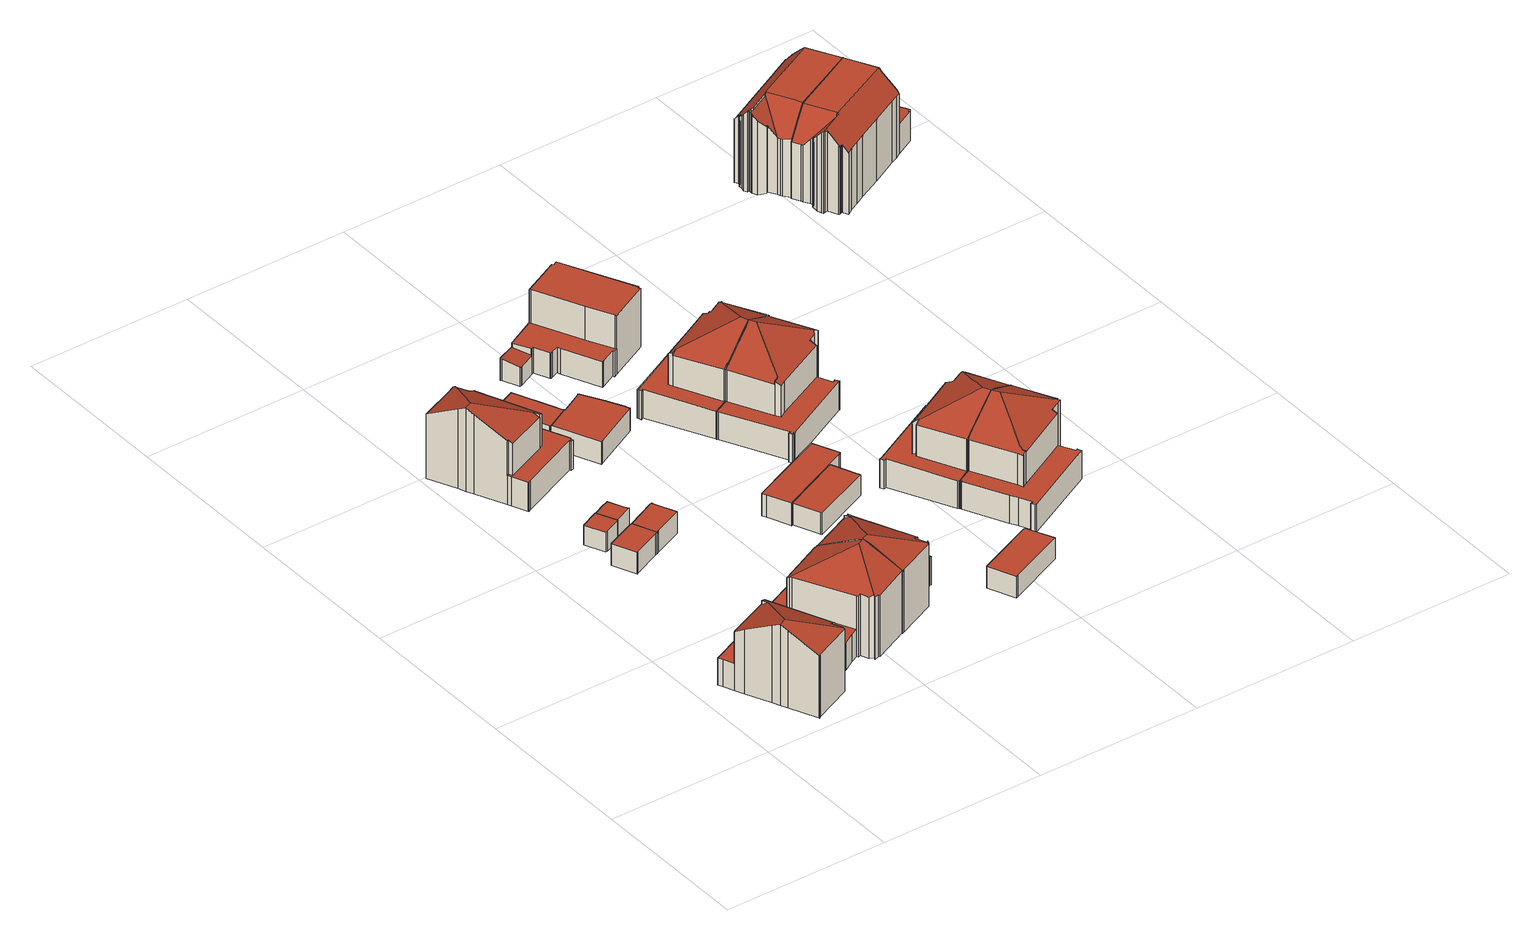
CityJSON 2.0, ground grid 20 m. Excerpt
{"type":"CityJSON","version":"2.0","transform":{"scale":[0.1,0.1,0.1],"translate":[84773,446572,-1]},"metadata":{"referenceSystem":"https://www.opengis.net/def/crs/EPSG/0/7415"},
"CityObjects":{
"building1":{"type":"Building","attributes":{"dak_type":"slanted","data_area":93.09,"data_coverage":0.945,"geconstateerd":false,"gid":14670076,"h_dak_50p":8.5,"h_dak_70p":9.08,"h_dak_max":10.89,"h_dak_min":3.87,"h_maaiveld":0.556,"kas_warenhuis":false,"lod11_replace":false,"ondergronds_type":"above ground","oorspronkelijkbouwjaar":2001,"pw_actueel":"yes","pw_bron":"ahn3","reconstructie_methode":"tudelft3d-geoflow","reconstruction_skipped":false,"rmse_lod12":2.95,"rmse_lod13":0.786,"rmse_lod22":0.126,"rn":1,"status":"Pand in gebruik","t_run":95.89,"val3dity_codes_lod12":"[]","val3dity_codes_lod13":"[]","val3dity_codes_lod22":"[]"},"children":["building1-1"]},
"building1-1":{"type":"BuildingPart","parents":["building1"],"geometry":[{"type":"Solid","lod":"2.2","boundaries":[[[[0,1,2,3,4,5,6,7,8,9,10,11,12,13,14,12,15,16,17,18,19,20,21]],[[22,12,14,23]],[[24,4,3,25]],[[26,5,4,24]],[[27,8,7,28]],[[29,1,0,30]],[[31,2,1,29]],[[32,21,20,33]],[[34,6,5,26]],[[35,34,36,37]],[[28,7,6,35]],[[38,9,8,27]],[[6,34,35]],[[25,3,2,31]],[[39,15,12,22]],[[40,13,12,22]],[[41,42,43,44]],[[33,20,19,45]],[[23,14,13,40]],[[46,18,17,47]],[[48,10,9,38]],[[49,45,19,18,46]],[[50,51,45,49]],[[52,53,51,50]],[[37,36,42,41]],[[54,55,56]],[[55,57,58,59]],[[60,61,57,55,54]],[[44,43,61,60]],[[30,0,21,32]],[[59,58,53,52]],[[47,17,16,62]],[[62,16,15,39]],[[22,12,11,63]],[[63,11,10,48]],[[52,50,49,46,47,62,64,65,56,55,59]],[[60,54,56,65,48,38,27,28,35,37,41,44]],[[29,30,32,33,45,51,53,58,57,61,43,42,36,34,26,24,25,31]],[[48,65,64,62,39,22,23,40,22,63]]]],"semantics":{"surfaces":[{"type":"GroundSurface"},{"type":"WallSurface","on_footprint_edge":true},{"type":"WallSurface","on_footprint_edge":false},{"type":"RoofSurface"}],"values":[[0,1,1,1,1,1,1,1,1,2,1,1,1,1,1,1,2,1,1,1,1,1,2,2,2,2,2,2,2,1,2,1,1,1,1,3,3,3,3]]}}]},
"building2":{"type":"Building","attributes":{"dak_type":"horizontal","data_area":11.57,"data_coverage":0.898,"geconstateerd":false,"gid":14670071,"h_dak_50p":3.19,"h_dak_70p":3.2,"h_dak_max":3.31,"h_dak_min":3.15,"h_maaiveld":0.534,"kas_warenhuis":false,"lod11_replace":false,"ondergronds_type":"above ground","oorspronkelijkbouwjaar":2001,"pw_actueel":"yes","pw_bron":"ahn3","reconstructie_methode":"tudelft3d-geoflow","reconstruction_skipped":false,"rmse_lod12":0.0249,"rmse_lod13":0.0252,"rmse_lod22":0.0243,"rn":1,"status":"Pand in gebruik","t_run":29.09,"val3dity_codes_lod12":"[]","val3dity_codes_lod13":"[]","val3dity_codes_lod22":"[]"},"children":["building2-1"]},
"building2-1":{"type":"BuildingPart","parents":["building2"],"geometry":[{"type":"Solid","lod":"2.2","boundaries":[[[[66,67,68,69,70,71,72,73,74,75,76]],[[77,72,71,78]],[[79,73,72,77]],[[80,67,66,81]],[[82,68,67,80]],[[83,74,73,79]],[[78,71,70,84]],[[81,66,76,85]],[[86,69,68,82]],[[87,75,74,83]],[[85,76,75,87]],[[84,70,69,86]],[[78,84,86,82,80,81,85,87,83,79,77]]]],"semantics":{"surfaces":[{"type":"GroundSurface"},{"type":"WallSurface","on_footprint_edge":true},{"type":"RoofSurface"}],"values":[[0,1,1,1,1,1,1,1,1,1,1,1,2]]}}]},
"building3":{"type":"Building","attributes":{"dak_type":"horizontal","data_area":5.67,"data_coverage":0.872,"geconstateerd":false,"gid":14670089,"h_dak_50p":3.02,"h_dak_70p":3.03,"h_dak_max":3.13,"h_dak_min":2.98,"h_maaiveld":0.539,"kas_warenhuis":false,"lod11_replace":false,"ondergronds_type":"above ground","oorspronkelijkbouwjaar":2000,"pw_actueel":"yes","pw_bron":"ahn3","reconstructie_methode":"tudelft3d-geoflow","reconstruction_skipped":false,"rmse_lod12":0.0274,"rmse_lod13":0.028,"rmse_lod22":0.0237,"rn":1,"status":"Pand in gebruik","t_run":39.63,"val3dity_codes_lod12":"[]","val3dity_codes_lod13":"[]","val3dity_codes_lod22":"[]"},"children":["building3-1"]},
"building3-1":{"type":"BuildingPart","parents":["building3"],"geometry":[{"type":"Solid","lod":"2.2","boundaries":[[[[88,89,90,91,92,93,94,95,96]],[[97,94,93,98]],[[99,91,90,100]],[[101,96,95,102]],[[102,95,94,97]],[[98,93,92,103]],[[100,90,89,104]],[[104,89,88,105]],[[105,88,96,101]],[[103,92,91,99]],[[105,101,102,97,98,103,99,100,104]]]],"semantics":{"surfaces":[{"type":"GroundSurface"},{"type":"WallSurface","on_footprint_edge":true},{"type":"RoofSurface"}],"values":[[0,1,1,1,1,1,1,1,1,1,2]]}}]},
"building4":{"type":"Building","attributes":{"dak_type":"slanted","data_area":92.02,"data_coverage":0.936,"geconstateerd":false,"gid":11190256,"h_dak_50p":8.47,"h_dak_70p":9.05,"h_dak_max":10.89,"h_dak_min":3.85,"h_maaiveld":0.558,"kas_warenhuis":false,"lod11_replace":false,"ondergronds_type":"above ground","oorspronkelijkbouwjaar":2001,"pw_actueel":"yes","pw_bron":"ahn3","reconstructie_methode":"tudelft3d-geoflow","reconstruction_skipped":false,"rmse_lod12":3,"rmse_lod13":0.773,"rmse_lod22":0.113,"rn":1,"status":"Pand in gebruik","t_run":150.66,"val3dity_codes_lod12":"[]","val3dity_codes_lod13":"[]","val3dity_codes_lod22":"[]"},"children":["building4-1"]},
"building4-1":{"type":"BuildingPart","parents":["building4"],"geometry":[{"type":"Solid","lod":"2.2","boundaries":[[[[106,107,2,108,109,110,111,112,113,114,115,116,117,118,119,120,121,122,123,124,125,126,127,128]],[[31,2,107,129]],[[130,110,109,131]],[[132,124,123,133]],[[134,125,124,132]],[[135,136,137,138]],[[139,115,114,140]],[[141,106,128,142]],[[143,126,125,134]],[[144,119,118,145]],[[146,120,119,144]],[[147,148,127,126,143]],[[149,150,136,135]],[[151,117,116,152]],[[152,116,115,139]],[[131,109,108,153]],[[154,155,156,157]],[[142,128,127,148]],[[129,107,106,141]],[[158,122,121,159]],[[133,123,122,158]],[[145,118,117,151]],[[160,111,110,130]],[[157,156,161,162]],[[138,137,155,154]],[[162,161,148,147]],[[159,121,120,146]],[[140,114,113,163]],[[150,112,111,160]],[[163,113,112,150,149]],[[153,108,2,31]],[[157,164,165,166,139,140,163,149,135,138,154]],[[129,141,142,148,161,156,155,137,136,150,160,130,131,153,31]],[[145,151,152,139,166,165,133,158,159,146,144]],[[162,147,143,134,132,133,165,164,157]]]],"semantics":{"surfaces":[{"type":"GroundSurface"},{"type":"WallSurface","on_footprint_edge":true},{"type":"WallSurface","on_footprint_edge":false},{"type":"RoofSurface"}],"values":[[0,1,1,1,1,2,1,1,1,1,1,1,2,1,1,1,2,1,1,1,1,1,1,2,2,2,1,1,1,1,1,3,3,3,3]]}}]},
"building5":{"type":"Building","attributes":{"dak_type":"horizontal","data_area":5.7,"data_coverage":0.901,"geconstateerd":false,"gid":14670077,"h_dak_50p":3.01,"h_dak_70p":3.02,"h_dak_max":3.09,"h_dak_min":2.91,"h_maaiveld":0.547,"kas_warenhuis":false,"lod11_replace":false,"ondergronds_type":"above ground","oorspronkelijkbouwjaar":2000,"pw_actueel":"yes","pw_bron":"ahn3","reconstructie_methode":"tudelft3d-geoflow","reconstruction_skipped":false,"rmse_lod12":0.0252,"rmse_lod13":0.0255,"rmse_lod22":0.0238,"rn":1,"status":"Pand in gebruik","t_run":24.78,"val3dity_codes_lod12":"[]","val3dity_codes_lod13":"[]","val3dity_codes_lod22":"[]"},"children":["building5-1"]},
"building5-1":{"type":"BuildingPart","parents":["building5"],"geometry":[{"type":"Solid","lod":"2.2","boundaries":[[[[167,168,169,170,171,172,96,173,174,175,94]],[[176,171,170,177]],[[101,96,172,178]],[[179,167,94,97]],[[180,169,168,181]],[[182,175,174,183]],[[97,94,175,182]],[[183,174,173,184]],[[184,173,96,101]],[[178,172,171,176]],[[181,168,167,179]],[[177,170,169,180]],[[178,176,177,180,181,179,97,182,183,184,101]]]],"semantics":{"surfaces":[{"type":"GroundSurface"},{"type":"WallSurface","on_footprint_edge":true},{"type":"RoofSurface"}],"values":[[0,1,1,1,1,1,1,1,1,1,1,1,2]]}}]},
"building6":{"type":"Building","attributes":{"dak_type":"slanted","data_area":95.56,"data_coverage":0.938,"geconstateerd":false,"gid":11190257,"h_dak_50p":8.62,"h_dak_70p":9.21,"h_dak_max":11.07,"h_dak_min":4.01,"h_maaiveld":0.516,"kas_warenhuis":false,"lod11_replace":false,"ondergronds_type":"above ground","oorspronkelijkbouwjaar":2000,"pw_actueel":"yes","pw_bron":"ahn3","reconstructie_methode":"tudelft3d-geoflow","reconstruction_skipped":false,"rmse_lod12":3.1,"rmse_lod13":0.661,"rmse_lod22":0.112,"rn":1,"status":"Pand in gebruik","t_run":158.35,"val3dity_codes_lod12":"[]","val3dity_codes_lod13":"[]","val3dity_codes_lod22":"[]"},"children":["building6-1"]},
"building6-1":{"type":"BuildingPart","parents":["building6"],"geometry":[{"type":"Solid","lod":"2.2","boundaries":[[[[185,186,187,188,189,190,191,192,193,194,195,196,197,198,199,200,201,202,203,204,205,206,207,208,209,210,211,212,213,214,215]],[[216,217,218,219]],[[220,206,205,221]],[[222,188,187,223]],[[224,194,193,225]],[[226,195,194,224]],[[227,192,191,228,229]],[[225,193,192,227]],[[230,210,209,231]],[[231,209,208,232]],[[233,189,188,222]],[[234,212,211,235]],[[236,190,189,233]],[[237,238,239,240]],[[241,213,212,234]],[[242,196,195,226]],[[243,244,238,237]],[[245,214,213,241]],[[235,211,210,230]],[[229,228,244,243]],[[246,197,196,242]],[[247,204,203,248]],[[221,205,204,247]],[[228,191,190,236]],[[240,249,250]],[[251,199,198,252]],[[253,201,200,254]],[[254,200,199,251]],[[248,203,202,255]],[[255,202,201,253]],[[256,257,207,206,220]],[[219,218,257,256]],[[232,208,207,257]],[[249,240,239,258,259]],[[259,258,260,261]],[[261,260,217,216]],[[252,198,197,246]],[[262,186,185,263]],[[263,185,215,264]],[[264,215,214,245]],[[223,187,186,262]],[[240,250,265,266,225,227,229,243,237]],[[259,261,216,219,256,220,221,247,248,255,253,267,265,250,249]],[[252,246,242,226,224,225,266,265,267,253,254,251]],[[260,258,239,238,244,228,236,233,222,223,262,263,264,245,241,234,235,230,231,232,257,218,217]]]],"semantics":{"surfaces":[{"type":"GroundSurface"},{"type":"WallSurface","on_footprint_edge":false},{"type":"WallSurface","on_footprint_edge":true},{"type":"RoofSurface"}],"values":[[0,1,2,2,2,2,2,2,2,2,2,2,2,1,2,2,1,2,2,1,2,2,2,2,1,2,2,2,2,2,2,1,2,1,1,1,2,2,2,2,2,3,3,3,3]]}}]},
"building7":{"type":"Building","attributes":{"dak_type":"horizontal","data_area":10.78,"data_coverage":0.849,"geconstateerd":false,"gid":14670091,"h_dak_50p":3.19,"h_dak_70p":3.2,"h_dak_max":3.28,"h_dak_min":3.07,"h_maaiveld":0.547,"kas_warenhuis":false,"lod11_replace":false,"ondergronds_type":"above ground","oorspronkelijkbouwjaar":2001,"pw_actueel":"yes","pw_bron":"ahn3","reconstructie_methode":"tudelft3d-geoflow","reconstruction_skipped":false,"rmse_lod12":0.0312,"rmse_lod13":0.0315,"rmse_lod22":0.0304,"rn":1,"status":"Pand in gebruik","t_run":48.05,"val3dity_codes_lod12":"[]","val3dity_codes_lod13":"[]","val3dity_codes_lod22":"[]"},"children":["building7-1"]},
"building7-1":{"type":"BuildingPart","parents":["building7"],"geometry":[{"type":"Solid","lod":"2.2","boundaries":[[[[71,70,68,268,269,270,271,272,273]],[[274,270,269,275]],[[84,70,71,78]],[[78,71,273,276]],[[277,272,271,278]],[[82,68,70,84]],[[279,268,68,82]],[[275,269,268,279]],[[278,271,270,274]],[[276,273,272,277]],[[278,274,275,279,82,84,78,276,277]]]],"semantics":{"surfaces":[{"type":"GroundSurface"},{"type":"WallSurface","on_footprint_edge":true},{"type":"RoofSurface"}],"values":[[0,1,1,1,1,1,1,1,1,1,2]]}}]},
"building8":{"type":"Building","attributes":{"dak_type":"slanted","data_area":95.9,"data_coverage":0.944,"geconstateerd":false,"gid":14670079,"h_dak_50p":8.46,"h_dak_70p":9.06,"h_dak_max":10.89,"h_dak_min":3.84,"h_maaiveld":0.499,"kas_warenhuis":false,"lod11_replace":false,"ondergronds_type":"above ground","oorspronkelijkbouwjaar":2001,"pw_actueel":"yes","pw_bron":"ahn3","reconstructie_methode":"tudelft3d-geoflow","reconstruction_skipped":false,"rmse_lod12":3.01,"rmse_lod13":0.756,"rmse_lod22":0.119,"rn":1,"status":"Pand in gebruik","t_run":108.23,"val3dity_codes_lod12":"[]","val3dity_codes_lod13":"[]","val3dity_codes_lod22":"[]"},"children":["building8-1"]},
"building8-1":{"type":"BuildingPart","parents":["building8"],"geometry":[{"type":"Solid","lod":"2.2","boundaries":[[[[280,281,282,283,284,285,286,287,288,289,290,291,292,293,294,295,296,297,298,299,300,301,302,303,304,305]],[[151,290,289,145]],[[145,289,288,306]],[[307,303,302,308]],[[130,296,295,309]],[[310,297,296,130]],[[311,312,313,314]],[[315,316,312,311]],[[317,318,319,320]],[[321,299,298,322]],[[323,291,290,151]],[[320,319,309,324]],[[314,313,325,326]],[[306,288,287,327]],[[328,285,284,329,330]],[[331,286,285,328]],[[140,293,292,139]],[[139,292,291,323]],[[332,294,293,140]],[[333,331,334]],[[324,309,295,294,332]],[[326,325,318,317,335]],[[336,300,299,321]],[[330,329,331,333]],[[327,287,286,331]],[[280,337,338]],[[338,337,339,340]],[[340,339,341,342]],[[337,280,305,343]],[[335,317,344]],[[342,341,316,315]],[[345,282,281,346]],[[347,283,282,345]],[[346,281,280,338]],[[329,284,283,347]],[[348,301,300,336]],[[308,302,301,348]],[[343,305,304,349]],[[349,304,303,307]],[[322,298,297,310]],[[330,333,334,350,351,139,323,151,145,306,327,331,328]],[[340,342,315,311,314,326,335,344,352,350,334,331,329,347,345,346,338]],[[348,336,321,322,310,130,309,319,318,325,313,312,316,341,339,337,343,349,307,308]],[[351,350,352,344,317,320,324,332,140,139]]]],"semantics":{"surfaces":[{"type":"GroundSurface"},{"type":"WallSurface","on_footprint_edge":true},{"type":"WallSurface","on_footprint_edge":false},{"type":"RoofSurface"}],"values":[[0,1,1,1,1,1,2,2,2,1,1,2,2,1,1,1,1,1,1,2,1,2,1,2,1,1,2,2,1,2,2,1,1,1,1,1,1,1,1,1,3,3,3,3]]}}]},
"building9":{"type":"Building","attributes":{"dak_type":"horizontal","data_area":18.5,"data_coverage":0.897,"geconstateerd":false,"gid":14670093,"h_dak_50p":2.9,"h_dak_70p":2.91,"h_dak_max":3.08,"h_dak_min":2.7,"h_maaiveld":0.191,"kas_warenhuis":false,"lod11_replace":false,"ondergronds_type":"above ground","oorspronkelijkbouwjaar":2000,"pw_actueel":"yes","pw_bron":"ahn3","reconstructie_methode":"tudelft3d-geoflow","reconstruction_skipped":false,"rmse_lod12":0.0394,"rmse_lod13":0.04,"rmse_lod22":0.038,"rn":1,"status":"Pand in gebruik","t_run":51.65,"val3dity_codes_lod12":"[]","val3dity_codes_lod13":"[]","val3dity_codes_lod22":"[]"},"children":["building9-1"]},
"building9-1":{"type":"BuildingPart","parents":["building9"],"geometry":[{"type":"Solid","lod":"2.2","boundaries":[[[[353,354,355,356,357,358,359,360,361,362]],[[363,354,353,364]],[[365,359,358,366]],[[367,360,359,365]],[[368,361,360,367]],[[369,362,361,368]],[[364,353,362,369]],[[370,357,356,371]],[[371,356,355,372]],[[372,355,354,363]],[[366,358,357,370]],[[367,365,366,370,371,372,363,364,369,368]]]],"semantics":{"surfaces":[{"type":"GroundSurface"},{"type":"WallSurface","on_footprint_edge":true},{"type":"RoofSurface"}],"values":[[0,1,1,1,1,1,1,1,1,1,1,2]]}}]},
"building10":{"type":"Building","attributes":{"dak_type":"multiple horizontal","data_area":36.97,"data_coverage":0.94,"geconstateerd":false,"gid":14670078,"h_dak_50p":2.96,"h_dak_70p":3.08,"h_dak_max":3.42,"h_dak_min":2.81,"h_maaiveld":0.201,"kas_warenhuis":false,"lod11_replace":false,"ondergronds_type":"above ground","oorspronkelijkbouwjaar":2000,"pw_actueel":"yes","pw_bron":"ahn3","reconstructie_methode":"tudelft3d-geoflow","reconstruction_skipped":false,"rmse_lod12":0.136,"rmse_lod13":0.138,"rmse_lod22":0.141,"rn":1,"status":"Pand in gebruik","t_run":52.23,"val3dity_codes_lod12":"[]","val3dity_codes_lod13":"[]","val3dity_codes_lod22":"[]"},"children":["building10-1"]},
"building10-1":{"type":"BuildingPart","parents":["building10"],"geometry":[{"type":"Solid","lod":"2.2","boundaries":[[[[373,374,375,376,377,378,379,380,381,382,383,384,385,386,356,355,354]],[[387,382,381,388]],[[389,383,382,387]],[[390,384,383,389]],[[391,385,384,390]],[[392,375,374,393]],[[394,376,375,392]],[[395,373,354,363]],[[363,354,355,396]],[[397,356,386,398]],[[399,380,379,400]],[[400,379,378,401]],[[396,355,356,397]],[[398,386,385,391]],[[402,377,376,394]],[[388,381,380,399]],[[401,378,377,402]],[[393,374,373,395]],[[394,392,393,395,363,396,397,398,391,390,389,387,388,399,400,401,402]]]],"semantics":{"surfaces":[{"type":"GroundSurface"},{"type":"WallSurface","on_footprint_edge":true},{"type":"RoofSurface"}],"values":[[0,1,1,1,1,1,1,1,1,1,1,1,1,1,1,1,1,1,2]]}}]},
"building11":{"type":"Building","attributes":{"dak_type":"horizontal","data_area":26.41,"data_coverage":0.924,"geconstateerd":false,"gid":14670084,"h_dak_50p":2.94,"h_dak_70p":2.95,"h_dak_max":3.04,"h_dak_min":2.78,"h_maaiveld":0.277,"kas_warenhuis":false,"lod11_replace":false,"ondergronds_type":"above ground","oorspronkelijkbouwjaar":2002,"pw_actueel":"yes","pw_bron":"ahn3","reconstructie_methode":"tudelft3d-geoflow","reconstruction_skipped":false,"rmse_lod12":0.0275,"rmse_lod13":0.0281,"rmse_lod22":0.0247,"rn":1,"status":"Pand in gebruik","t_run":67.33,"val3dity_codes_lod12":"[]","val3dity_codes_lod13":"[]","val3dity_codes_lod22":"[]"},"children":["building11-1"]},
"building11-1":{"type":"BuildingPart","parents":["building11"],"geometry":[{"type":"Solid","lod":"2.2","boundaries":[[[[403,404,405,406,407,408,409,410,411,412,413,414]],[[415,403,414,416]],[[417,413,412,418]],[[419,406,405,420]],[[421,408,407,422]],[[423,411,410,424]],[[424,410,409,425]],[[425,409,408,421]],[[416,414,413,417]],[[420,405,404,426]],[[418,412,411,423]],[[422,407,406,419]],[[426,404,403,415]],[[422,419,420,426,415,416,417,418,423,424,425,421]]]],"semantics":{"surfaces":[{"type":"GroundSurface"},{"type":"WallSurface","on_footprint_edge":true},{"type":"RoofSurface"}],"values":[[0,1,1,1,1,1,1,1,1,1,1,1,1,2]]}}]},
"building12":{"type":"Building","attributes":{"dak_type":"horizontal","data_area":33.61,"data_coverage":0.927,"geconstateerd":false,"gid":14670080,"h_dak_50p":2.94,"h_dak_70p":3.01,"h_dak_max":3.15,"h_dak_min":2.77,"h_maaiveld":0.237,"kas_warenhuis":false,"lod11_replace":false,"ondergronds_type":"above ground","oorspronkelijkbouwjaar":2000,"pw_actueel":"yes","pw_bron":"ahn3","reconstructie_methode":"tudelft3d-geoflow","reconstruction_skipped":false,"rmse_lod12":0.0896,"rmse_lod13":0.0848,"rmse_lod22":0.0848,"rn":1,"status":"Pand in gebruik","t_run":48.59,"val3dity_codes_lod12":"[]","val3dity_codes_lod13":"[]","val3dity_codes_lod22":"[]"},"children":["building12-1"]},
"building12-1":{"type":"BuildingPart","parents":["building12"],"geometry":[{"type":"Solid","lod":"2.2","boundaries":[[[[427,428,429,430,431,432,433,434,435]],[[436,435,434,437]],[[438,431,430,439]],[[440,433,432,441]],[[441,432,431,438]],[[437,434,433,440]],[[442,427,435,436]],[[439,430,429,443]],[[443,429,428,422]],[[422,428,427,442]],[[422,442,436,437,440,441,438,439,443]]]],"semantics":{"surfaces":[{"type":"GroundSurface"},{"type":"WallSurface","on_footprint_edge":true},{"type":"RoofSurface"}],"values":[[0,1,1,1,1,1,1,1,1,1,2]]}}]},
"building13":{"type":"Building","attributes":{"dak_type":"horizontal","data_area":26.52,"data_coverage":0.927,"geconstateerd":false,"gid":14670086,"h_dak_50p":2.96,"h_dak_70p":2.97,"h_dak_max":3.09,"h_dak_min":2.8,"h_maaiveld":0.296,"kas_warenhuis":false,"lod11_replace":false,"ondergronds_type":"above ground","oorspronkelijkbouwjaar":2002,"pw_actueel":"yes","pw_bron":"ahn3","reconstructie_methode":"tudelft3d-geoflow","reconstruction_skipped":false,"rmse_lod12":0.0392,"rmse_lod13":0.0401,"rmse_lod22":0.0353,"rn":1,"status":"Pand in gebruik","t_run":79.18,"val3dity_codes_lod12":"[]","val3dity_codes_lod13":"[]","val3dity_codes_lod22":"[]"},"children":["building13-1"]},
"building13-1":{"type":"BuildingPart","parents":["building13"],"geometry":[{"type":"Solid","lod":"2.2","boundaries":[[[[444,445,446,447,448,449,450,451,452]],[[453,449,448,454]],[[455,450,449,453]],[[456,444,452,457]],[[458,446,445,459]],[[457,452,451,460]],[[454,448,447,461]],[[459,445,444,456]],[[461,447,446,458]],[[460,451,450,455]],[[459,456,457,460,455,453,454,461,458]]]],"semantics":{"surfaces":[{"type":"GroundSurface"},{"type":"WallSurface","on_footprint_edge":true},{"type":"RoofSurface"}],"values":[[0,1,1,1,1,1,1,1,1,1,2]]}}]},
"building14":{"type":"Building","attributes":{"dak_type":"multiple horizontal","data_area":87.68,"data_coverage":0.922,"geconstateerd":false,"gid":14670083,"h_dak_50p":7.34,"h_dak_70p":7.37,"h_dak_max":7.55,"h_dak_min":2.24,"h_maaiveld":0.008,"kas_warenhuis":false,"lod11_replace":false,"ondergronds_type":"above ground","oorspronkelijkbouwjaar":1921,"pw_actueel":"yes","pw_bron":"ahn3","reconstructie_methode":"tudelft3d-geoflow","reconstruction_skipped":false,"rmse_lod12":2.48,"rmse_lod13":0.34,"rmse_lod22":0.0896,"rn":1,"status":"Verbouwing pand","t_run":177.71,"val3dity_codes_lod12":"[]","val3dity_codes_lod13":"[]","val3dity_codes_lod22":"[]"},"children":["building14-1"]},
"building14-1":{"type":"BuildingPart","parents":["building14"],"geometry":[{"type":"Solid","lod":"2.2","boundaries":[[[[462,463,464,465,466,467,468,469,470,471,472,473,474,475,476,477,478,479,480,481,482,483,484,485,486,487,488]],[[489,490,491,492]],[[493,466,465,494]],[[495,486,485,496]],[[497,487,486,495]],[[498,479,478,499]],[[499,478,477,500]],[[496,485,484,501]],[[502,480,479,498]],[[503,475,474,504]],[[505,476,475,503]],[[506,471,470,507,508]],[[490,468,467,509]],[[510,483,482,511]],[[512,513,514,515]],[[516,500,477,476,505]],[[517,473,472,518]],[[507,470,469,519]],[[511,482,481,520]],[[519,469,468,490,489]],[[508,507,521,522]],[[518,472,471,506]],[[504,474,473,517]],[[515,514,500,516]],[[523,524,488,487,497]],[[525,526,524,523]],[[501,484,483,510]],[[509,467,466,493]],[[494,465,464,527]],[[528,462,488,524]],[[527,464,463,529]],[[529,463,462,528]],[[492,491,526,525]],[[522,521,513,512]],[[520,481,480,502]],[[509,493,494,527,529,528,524,526,491,490]],[[522,512,515,516,505,503,504,517,518,506,508]],[[489,492,525,523,497,495,496,501,510,511,520,502,498,499,500,514,513,521,507,519]]]],"semantics":{"surfaces":[{"type":"GroundSurface"},{"type":"WallSurface","on_footprint_edge":false},{"type":"WallSurface","on_footprint_edge":true},{"type":"RoofSurface"}],"values":[[0,1,2,2,2,2,2,2,2,2,2,2,2,2,1,2,2,2,2,2,1,2,2,1,2,1,2,2,2,2,2,2,1,1,2,3,3,3]]}}]},
"building15":{"type":"Building","attributes":{"dak_type":"slanted","data_area":95.18,"data_coverage":0.944,"geconstateerd":false,"gid":14670085,"h_dak_50p":8.09,"h_dak_70p":8.68,"h_dak_max":10.52,"h_dak_min":3.48,"h_maaiveld":0.12,"kas_warenhuis":false,"lod11_replace":false,"ondergronds_type":"above ground","oorspronkelijkbouwjaar":2000,"pw_actueel":"yes","pw_bron":"ahn3","reconstructie_methode":"tudelft3d-geoflow","reconstruction_skipped":false,"rmse_lod12":3.08,"rmse_lod13":0.764,"rmse_lod22":0.129,"rn":1,"status":"Pand in gebruik","t_run":180.31,"val3dity_codes_lod12":"[]","val3dity_codes_lod13":"[]","val3dity_codes_lod22":"[]"},"children":["building15-1"]},
"building15-1":{"type":"BuildingPart","parents":["building15"],"geometry":[{"type":"Solid","lod":"2.2","boundaries":[[[[530,531,532,533,534,535,536,537,538,539,540,541,542,543,544,545,546,547,548,549,550,551,552,553,554,555,556,557]],[[558,540,539,559]],[[559,539,538,560]],[[560,538,537,561]],[[562,542,541,563]],[[564,543,542,562]],[[565,533,532,566]],[[567,553,552,568]],[[569,554,553,567]],[[570,571,572,573,574]],[[575,576,577,578]],[[578,577,579,580]],[[581,555,554,569]],[[563,541,540,558]],[[582,544,543,564]],[[580,579,583,584]],[[585,586,576,575]],[[586,545,544,582]],[[574,573,587]],[[573,572,588,589]],[[590,591,592,593]],[[594,530,557,592]],[[593,592,557,556,595]],[[595,556,555,581]],[[545,586,585]],[[596,546,545,585]],[[597,547,546,596]],[[598,549,548,599]],[[600,551,550,601]],[[568,552,551,600]],[[561,537,536,602]],[[602,536,535,603]],[[603,535,534,604]],[[584,583,571,570]],[[589,588,591,590]],[[566,532,531,605]],[[605,531,530,594]],[[599,548,547,597]],[[606,601,550,549,598]],[[601,606,607]],[[604,534,533,565]],[[593,595,581,608,609,610,587,573,589,590]],[[568,600,601,607,609,608,581,569,567]],[[609,607,606,598,599,597,596,585,575,578,580,584,570,574,587,610]],[[604,565,566,605,594,592,591,588,572,571,583,579,577,576,586,582,564,562,563,558,559,560,561,602,603]]]],"semantics":{"surfaces":[{"type":"GroundSurface"},{"type":"WallSurface","on_footprint_edge":true},{"type":"WallSurface","on_footprint_edge":false},{"type":"RoofSurface"}],"values":[[0,1,1,1,1,1,1,1,1,2,2,2,1,1,1,2,2,1,2,2,2,1,1,1,1,1,1,1,1,1,1,1,1,2,2,1,1,1,1,2,1,3,3,3,3]]}}]},
"building16":{"type":"Building","attributes":{"dak_type":"slanted","data_area":95.23,"data_coverage":0.949,"geconstateerd":false,"gid":14670072,"h_dak_50p":8.1,"h_dak_70p":8.68,"h_dak_max":10.5,"h_dak_min":3.47,"h_maaiveld":0.102,"kas_warenhuis":false,"lod11_replace":false,"ondergronds_type":"above ground","oorspronkelijkbouwjaar":2000,"pw_actueel":"yes","pw_bron":"ahn3","reconstructie_methode":"tudelft3d-geoflow","reconstruction_skipped":false,"rmse_lod12":3.05,"rmse_lod13":0.621,"rmse_lod22":0.127,"rn":1,"status":"Pand in gebruik","t_run":99.85,"val3dity_codes_lod12":"[]","val3dity_codes_lod13":"[]","val3dity_codes_lod22":"[]"},"children":["building16-1"]},
"building16-1":{"type":"BuildingPart","parents":["building16"],"geometry":[{"type":"Solid","lod":"2.2","boundaries":[[[[611,612,613,614,615,616,617,618,619,532,531,620,621,622,555,554,623,624,625,626,627,628,629,630,631,632,633,634]],[[635,613,612,636]],[[605,531,532,566]],[[637,620,531,605]],[[638,617,616,639]],[[640,625,624,641]],[[566,532,619,642]],[[643,611,634,644]],[[645,630,629,646]],[[647,615,614,648]],[[646,629,628,649]],[[650,637,651,652]],[[652,651,653,654]],[[655,622,621,656]],[[569,554,555,581]],[[657,654,653,658,659]],[[641,624,623,660]],[[656,621,620,637,650]],[[581,555,622,655]],[[639,616,615,647]],[[660,623,554,569]],[[661,627,626,662]],[[662,626,625,640]],[[649,628,627,661]],[[659,658,663,664]],[[654,657,665]],[[666,631,630,645]],[[667,633,632,668]],[[644,634,633,667]],[[669,668,632,631,666]],[[664,663,668,669]],[[636,612,611,643]],[[648,614,613,635]],[[670,618,617,638]],[[642,619,618,670]],[[655,656,650,652,654,665,671,672,673,581]],[[662,640,641,660,569,581,673,672,661]],[[669,666,645,646,649,661,672,671,665,657,659,664]],[[636,643,644,667,668,663,658,653,651,637,605,566,642,670,638,639,647,648,635]]]],"semantics":{"surfaces":[{"type":"GroundSurface"},{"type":"WallSurface","on_footprint_edge":true},{"type":"WallSurface","on_footprint_edge":false},{"type":"RoofSurface"}],"values":[[0,1,1,1,1,1,1,1,1,1,1,2,2,1,1,2,1,1,1,1,1,1,1,1,2,2,1,1,1,1,2,1,1,1,1,3,3,3,3]]}}]},
"building17":{"type":"Building","attributes":{"dak_type":"slanted","data_area":95.85,"data_coverage":0.945,"geconstateerd":false,"gid":11190255,"h_dak_50p":8.07,"h_dak_70p":8.64,"h_dak_max":10.49,"h_dak_min":3.44,"h_maaiveld":0.076,"kas_warenhuis":false,"lod11_replace":false,"ondergronds_type":"above ground","oorspronkelijkbouwjaar":2001,"pw_actueel":"yes","pw_bron":"ahn3","reconstructie_methode":"tudelft3d-geoflow","reconstruction_skipped":false,"rmse_lod12":3.05,"rmse_lod13":0.75,"rmse_lod22":0.109,"rn":1,"status":"Pand in gebruik","t_run":172.83,"val3dity_codes_lod12":"[]","val3dity_codes_lod13":"[]","val3dity_codes_lod22":"[]"},"children":["building17-1"]},
"building17-1":{"type":"BuildingPart","parents":["building17"],"geometry":[{"type":"Solid","lod":"2.2","boundaries":[[[[674,675,676,677,678,679,680,681,682,683,684,685,686,687,688,689,690,691,692,693,694,695,696,697,698,699,700,701,702]],[[703,675,674,704]],[[705,681,680,706]],[[706,680,679,707]],[[708,709,710,711]],[[712,684,683,713]],[[714,695,694,715]],[[715,694,693,716]],[[717,690,689,718]],[[719,688,687,720]],[[711,710,720,721]],[[718,689,688,719]],[[722,691,690,717]],[[723,702,701,724,725]],[[726,685,684,712]],[[716,693,692,727]],[[727,692,691,722]],[[728,698,697,729]],[[729,697,696,730]],[[731,699,698,728]],[[732,700,699,731]],[[730,696,695,714]],[[733,734,735,736]],[[737,738,734,733]],[[725,724,739,740]],[[724,701,700,732]],[[741,676,675,703]],[[742,677,676,741]],[[707,679,678,743]],[[743,678,677,742]],[[713,683,682,744]],[[744,682,681,705]],[[736,735,709,708]],[[721,720,687,686,745]],[[745,686,685,726]],[[740,739,738,737]],[[704,674,702,723]],[[742,746,747,748,749,750,712,713,744,705,706,707,743]],[[731,728,729,730,714,715,716,727,722,717,718,719,720,710,709,735,734,738,739,724,732]],[[740,737,733,736,751,749,748,747,746,742,741,703,704,723,725]],[[749,751,736,708,711,721,745,726,712,750]]]],"semantics":{"surfaces":[{"type":"GroundSurface"},{"type":"WallSurface","on_footprint_edge":true},{"type":"WallSurface","on_footprint_edge":false},{"type":"RoofSurface"}],"values":[[0,1,1,1,2,1,1,1,1,1,2,1,1,1,1,1,1,1,1,1,1,1,2,2,2,1,1,1,1,1,1,1,2,1,1,2,1,3,3,3,3]]}}]},
"building18":{"type":"Building","attributes":{"dak_type":"slanted","data_area":94.47,"data_coverage":0.935,"geconstateerd":false,"gid":14670081,"h_dak_50p":8.11,"h_dak_70p":8.69,"h_dak_max":10.5,"h_dak_min":3.45,"h_maaiveld":0.092,"kas_warenhuis":false,"lod11_replace":false,"ondergronds_type":"above ground","oorspronkelijkbouwjaar":2001,"pw_actueel":"yes","pw_bron":"ahn3","reconstructie_methode":"tudelft3d-geoflow","reconstruction_skipped":false,"rmse_lod12":3.01,"rmse_lod13":0.744,"rmse_lod22":0.153,"rn":1,"status":"Pand in gebruik","t_run":117.04,"val3dity_codes_lod12":"[]","val3dity_codes_lod13":"[]","val3dity_codes_lod22":"[]"},"children":["building18-1"]},
"building18-1":{"type":"BuildingPart","parents":["building18"],"geometry":[{"type":"Solid","lod":"2.2","boundaries":[[[[752,753,754,755,756,757,758,759,760,761,762,688,763,686,685,684,764,765,682,681,766,767,768,769,770,771,772,773,774,775]],[[776,755,754,777]],[[778,756,755,776]],[[779,757,756,778]],[[780,752,775,781]],[[782,770,769,783]],[[705,681,682,744]],[[784,685,686,745]],[[785,786,787,788]],[[789,760,759,790]],[[745,686,763,791,792]],[[712,684,685,784]],[[793,762,761,794]],[[777,754,753,795]],[[719,688,762,793]],[[791,763,688,719]],[[792,791,786,785]],[[796,797,798]],[[794,761,760,789]],[[795,753,752,780]],[[788,787,799,800]],[[800,799,801,802]],[[802,801,803,797,796]],[[804,774,773,805]],[[781,775,774,804]],[[797,803,805,806]],[[806,805,773,772,807]],[[808,771,770,782]],[[807,772,771,808]],[[809,768,767,810]],[[811,765,764,812]],[[812,764,684,712]],[[783,769,768,809]],[[744,682,765,811]],[[810,767,766,813]],[[813,766,681,705]],[[814,758,757,779]],[[790,759,758,814]],[[798,815,816,817,712,784,745,792,785,788,800,802,796]],[[801,799,787,786,791,719,793,794,789,790,814,779,778,776,777,795,780,781,804,805,803]],[[783,809,818,816,815,798,797,806,807,808,782]],[[810,813,705,744,811,812,712,817,816,818,809]]]],"semantics":{"surfaces":[{"type":"GroundSurface"},{"type":"WallSurface","on_footprint_edge":true},{"type":"WallSurface","on_footprint_edge":false},{"type":"RoofSurface"}],"values":[[0,1,1,1,1,1,1,1,2,1,1,1,1,1,1,1,2,2,1,1,2,2,2,1,1,2,1,1,1,1,1,1,1,1,1,1,1,1,3,3,3,3]]}}]},
"building19":{"type":"Building","attributes":{"dak_type":"slanted","data_area":89.49,"data_coverage":0.907,"geconstateerd":false,"gid":11192197,"h_dak_50p":9.75,"h_dak_70p":9.98,"h_dak_max":10.77,"h_dak_min":3.22,"h_maaiveld":-0.157,"kas_warenhuis":false,"lod11_replace":false,"ondergronds_type":"above ground","oorspronkelijkbouwjaar":1918,"pw_actueel":"yes","pw_bron":"ahn3","reconstructie_methode":"tudelft3d-geoflow","reconstruction_skipped":false,"rmse_lod12":2.5,"rmse_lod13":0.72,"rmse_lod22":0.165,"rn":1,"status":"Pand in gebruik","t_run":165.46,"val3dity_codes_lod12":"[]","val3dity_codes_lod13":"[]","val3dity_codes_lod22":"[]"},"children":["building19-1"]},
"building19-1":{"type":"BuildingPart","parents":["building19"],"geometry":[{"type":"Solid","lod":"2.2","boundaries":[[[[819,820,821,822,823,824,825,826,827,828,829,830,831,832,833,834,835,836,837,838,839,840,841,842,843,844,845,846,847,848,849,850,851]],[[852,831,830,853]],[[853,830,829,854]],[[855,833,832,856]],[[857,825,824,858]],[[858,824,823,859]],[[856,832,831,852]],[[860,828,827,861,862]],[[862,861,863,864]],[[865,845,844,866]],[[864,863,867,868]],[[869,870,871,872]],[[873,874,841,840,871]],[[875,849,848,876]],[[877,821,820,878]],[[879,880,881,882]],[[883,850,849,875]],[[884,846,845,865]],[[885,838,837,886]],[[887,843,842,888]],[[882,881,889,890]],[[866,844,843,887]],[[888,842,841,874]],[[891,892,870,869]],[[892,893,874,873]],[[894,895,893,892,891]],[[872,871,840,839,896]],[[896,839,838,885]],[[886,837,836,897]],[[897,836,835,898]],[[898,835,834,899]],[[854,829,828,860]],[[861,827,826,900]],[[859,823,822,901]],[[900,826,825,857]],[[868,867,902]],[[903,851,850,883]],[[899,834,833,855]],[[878,820,819,904]],[[904,819,851,903]],[[905,847,846,884,906]],[[906,884,880,879]],[[876,848,847,905]],[[901,822,821,877]],[[890,889,895,894]],[[892,873,871,870]],[[868,902,882,890,894,891,869,872,896,885,886,897,898,899,855,856,852,853,854,860,862,864]],[[904,903,883,875,876,907,908,909,902,867,877,878]],[[880,884,865,866,887,888,874,893,895,889,881]],[[876,905,906,879,882,902,909,908,907]],[[901,877,867,863,861,900,857,858,859]]]],"semantics":{"surfaces":[{"type":"GroundSurface"},{"type":"WallSurface","on_footprint_edge":true},{"type":"WallSurface","on_footprint_edge":false},{"type":"RoofSurface"}],"values":[[0,1,1,1,1,1,1,1,2,1,2,2,1,1,1,2,1,1,1,1,2,1,1,2,2,2,1,1,1,1,1,1,1,1,1,2,1,1,1,1,1,2,1,1,2,3,3,3,3,3,3]]}}]},
"building20":{"type":"Building","attributes":{"dak_type":"slanted","data_area":87.71,"data_coverage":0.896,"geconstateerd":false,"gid":11569566,"h_dak_50p":9.61,"h_dak_70p":9.99,"h_dak_max":10.32,"h_dak_min":3.27,"h_maaiveld":-0.174,"kas_warenhuis":false,"lod11_replace":false,"ondergronds_type":"above ground","oorspronkelijkbouwjaar":1914,"pw_actueel":"yes","pw_bron":"ahn3","reconstructie_methode":"tudelft3d-geoflow","reconstruction_skipped":false,"rmse_lod12":2.76,"rmse_lod13":0.718,"rmse_lod22":0.244,"rn":1,"status":"Pand in gebruik","t_run":148.09,"val3dity_codes_lod12":"[]","val3dity_codes_lod13":"[]","val3dity_codes_lod22":"[]"},"children":["building20-1"]},
"building20-1":{"type":"BuildingPart","parents":["building20"],"geometry":[{"type":"Solid","lod":"2.2","boundaries":[[[[910,911,912,913,914,915,916,917,918,919,920,921,922,923,924,849,925,926,846,844,927,928,929,930,931,932,933,934,935,936,937,938,939,940,941]],[[942,919,918,943]],[[944,922,921,945]],[[946,915,914,947]],[[948,941,940,949]],[[949,940,939,950]],[[951,920,919,942]],[[952,927,844,953]],[[954,934,933,955]],[[956,925,849,875]],[[957,958,959,960]],[[943,918,917,961]],[[962,926,925,956]],[[906,963,846,926,962]],[[947,914,913,964]],[[964,913,912,965]],[[966,916,915,946]],[[961,917,916,966]],[[967,935,934,954]],[[968,969,970]],[[955,933,932,971]],[[971,932,931,972,973]],[[973,972,974,975]],[[972,931,930,976]],[[977,924,923,978]],[[945,921,920,951]],[[965,912,911,979]],[[980,981,982,983]],[[984,929,928,985]],[[985,928,927,952]],[[960,959,963,906]],[[979,911,986]],[[986,911,910,987]],[[987,910,941,948]],[[950,939,938,988]],[[989,937,936,990]],[[953,844,846,963]],[[975,974,981,980]],[[976,930,929,984]],[[988,938,937,989]],[[978,923,922,944]],[[969,968,991]],[[875,849,924,977]],[[990,936,935,967]],[[983,982,958,957]],[[966,946,947,992,970,969,993,944,945,951,942,943,961]],[[960,906,962,956,994,995,991,957]],[[973,975,980,983,957,991,968,970,992,947,964,965,979,986,987,948,949,950,988,989,990,967,954,955,971]],[[976,984,985,952,953,963,959,958,982,981,974,972]],[[956,875,977,978,944,993,969,991,995,994]]]],"semantics":{"surfaces":[{"type":"GroundSurface"},{"type":"WallSurface","on_footprint_edge":true},{"type":"WallSurface","on_footprint_edge":false},{"type":"RoofSurface"}],"values":[[0,1,1,1,1,1,1,1,1,1,2,1,1,1,1,1,1,1,1,2,1,1,2,1,1,1,1,2,1,1,2,1,1,1,1,1,1,2,1,1,1,2,1,1,2,3,3,3,3,3]]}}]}
},
"vertices":[
[102,152,16],[103,153,16],[103,152,16],[143,62,16],[142,62,16],[143,59,16],[123,50,16],[119,48,16],[116,47,16],[122,35,16],[121,32,16],[121,30,16],[72,8,16],[73,8,16],[72,7,16],[57,41,16],[53,50,16],[49,59,16],[36,88,16],[31,99,16],[26,112,16],[23,117,16],[72,8,94],[72,7,94],[142,62,51],[143,62,51],[143,59,51],[116,47,94],[119,48,93],[103,153,50],[102,152,50],[103,152,50],[23,117,50],[26,112,50],[123,50,51],[123,50,90],[123,51,51],[123,51,90],[122,35,94],[57,41,113],[73,8,94],[122,53,90],[122,53,51],[90,126,50],[90,126,90],[31,99,50],[36,88,97],[49,59,113],[121,32,95],[31,99,90],[32,100,90],[32,100,50],[34,101,90],[34,101,50],[83,121,94],[83,121,90],[86,116,94],[83,121,50],[83,122,50],[83,122,90],[84,123,93],[84,123,50],[53,50,118],[121,30,94],[54,50,118],[62,54,118],
[63,354,15],[99,370,15],[101,370,15],[102,369,15],[113,343,15],[113,342,15],[110,341,15],[76,326,15],[75,325,15],[75,326,15],[63,353,15],[110,341,42],[113,342,42],[76,326,42],[99,370,42],[63,354,42],[101,370,42],[75,325,42],[113,343,42],[63,353,42],[102,369,42],[75,326,42],
[94,385,15],[74,376,15],[72,376,15],[62,399,15],[62,400,15],[82,409,15],[84,410,15],[85,408,15],[95,386,15],[84,410,40],[82,409,40],[62,399,40],[72,376,40],[95,386,40],[85,408,40],[62,400,40],[74,376,40],[94,385,40],
[145,60,16],[144,60,16],[105,152,16],[104,153,16],[182,188,16],[183,187,16],[190,171,16],[193,165,16],[208,129,16],[212,121,16],[216,113,16],[231,79,16],[231,78,16],[230,78,16],[187,58,16],[185,59,16],[180,57,16],[181,60,16],[176,62,16],[172,72,16],[169,71,16],[168,73,16],[158,68,16],[144,60,50],[182,188,50],[104,153,50],[176,62,93],[181,60,95],[172,72,93],[189,170,90],[189,170,50],[187,170,50],[187,170,90],[212,121,118],[208,129,114],[145,60,50],[158,68,50],[169,71,92],[230,78,94],[231,78,94],[187,58,93],[168,73,92],[168,73,50],[190,171,90],[190,171,50],[231,79,94],[216,113,114],[105,152,50],[132,145,89],[132,145,50],[133,142,50],[133,142,91],[180,57,94],[185,59,94],[183,187,50],[135,140,50],[135,140,91],[193,165,93],[138,141,92],[204,117,118],[211,120,118],
[86,410,15],[98,416,15],[104,418,15],[106,419,15],[114,401,15],[117,396,15],[95,387,15],[94,387,15],[84,409,15],[114,401,40],[106,419,40],[117,396,40],[86,410,40],[104,418,40],[98,416,40],[84,409,40],[94,387,40],[95,387,40],
[130,513,15],[129,515,15],[54,482,15],[52,481,15],[51,481,15],[43,499,15],[41,504,15],[25,539,15],[21,548,15],[18,557,15],[2,591,15],[3,591,15],[9,594,15],[42,608,15],[54,614,15],[55,613,15],[54,611,15],[55,611,15],[59,603,15],[62,597,15],[63,598,15],[68,600,15],[70,600,15],[69,601,15],[87,608,15],[86,609,15],[91,611,15],[92,610,15],[133,518,15],[132,517,15],[133,514,15],[98,532,92],[98,532,52],[70,598,52],[70,598,92],[68,600,92],[63,598,95],[52,481,52],[54,482,52],[18,557,115],[21,548,120],[2,591,96],[25,539,115],[41,504,52],[41,504,95],[86,609,52],[87,608,52],[69,601,52],[51,481,52],[92,610,52],[91,611,52],[43,499,52],[45,500,92],[45,500,52],[96,522,52],[96,522,91],[133,518,52],[3,591,96],[43,505,95],[43,505,52],[132,517,52],[9,594,96],[62,597,96],[59,603,96],[96,522,95],[93,529,95],[54,614,95],[42,608,96],[54,611,97],[55,613,96],[55,611,96],[70,600,92],[70,600,52],[101,525,52],[101,525,92],[101,526,52],[101,526,92],[129,515,52],[130,513,52],[133,514,52],[30,552,120],[22,549,120],[52,605,99],
[137,387,15],[139,387,15],[140,385,15],[151,360,15],[151,359,15],[115,343,15],[140,385,42],[139,387,42],[115,343,42],[151,359,42],[151,360,42],[137,387,42],
[282,121,15],[278,119,15],[275,118,15],[281,105,15],[282,104,15],[282,102,15],[281,103,15],[281,101,15],[233,79,15],[231,78,15],[231,79,15],[215,113,15],[212,121,15],[208,129,15],[193,164,15],[190,170,15],[182,188,15],[259,222,15],[258,225,15],[263,227,15],[264,224,15],[304,134,15],[306,130,15],[304,130,15],[301,128,15],[301,129,15],[233,79,94],[304,130,51],[306,130,51],[190,170,50],[259,222,51],[249,196,90],[249,196,51],[249,197,51],[249,197,90],[251,191,90],[251,191,51],[242,194,90],[242,194,51],[191,170,50],[191,170,91],[263,227,51],[258,225,51],[215,113,114],[190,170,91],[248,196,51],[248,196,90],[281,101,93],[282,102,94],[282,104,94],[282,104,95],[281,103,94],[193,164,94],[281,103,95],[280,103,95],[242,194,93],[264,224,51],[282,121,51],[282,121,90],[282,122,51],[282,122,90],[281,124,51],[281,124,90],[301,129,51],[245,188,93],[275,118,94],[278,119,92],[281,105,94],[304,134,51],[301,128,51],[220,125,118],[213,122,118],[245,187,93],
[167,579,12],[169,577,12],[141,562,12],[140,562,12],[139,563,12],[113,621,12],[114,621,12],[140,633,12],[143,634,12],[163,588,12],[169,577,39],[167,579,39],[114,621,39],[113,621,39],[140,633,39],[143,634,39],[163,588,39],[139,563,39],[140,562,39],[141,562,39],
[169,576,12],[195,590,12],[196,591,12],[197,591,12],[197,590,12],[210,566,12],[221,544,12],[223,539,12],[224,538,12],[223,537,12],[166,508,12],[165,507,12],[164,507,12],[140,561,12],[223,537,40],[224,538,40],[166,508,40],[165,507,40],[164,507,40],[196,591,39],[195,590,39],[197,591,39],[169,576,39],[141,562,40],[140,562,40],[140,561,40],[223,539,40],[221,544,40],[210,566,40],[197,590,39],
[271,271,13],[270,272,13],[270,273,13],[257,302,13],[256,303,13],[258,304,13],[326,335,13],[329,336,13],[330,336,13],[342,307,13],[343,305,13],[344,303,13],[271,271,40],[344,303,39],[343,305,39],[342,307,39],[257,302,40],[270,273,40],[258,304,40],[256,303,40],[330,336,39],[329,336,39],[326,335,39],[270,272,40],
[259,305,12],[256,303,12],[256,304,12],[244,331,12],[242,335,12],[242,336,12],[336,377,12],[350,346,12],[347,344,12],[347,344,40],[350,346,40],[242,335,40],[244,331,40],[336,377,40],[242,336,40],[259,305,40],[256,304,40],
[437,93,13],[366,62,13],[364,61,13],[364,62,13],[350,94,13],[351,95,13],[421,126,13],[423,126,13],[437,94,13],[351,95,40],[350,94,40],[421,126,39],[437,93,40],[437,94,40],[364,61,40],[366,62,40],[423,126,39],[364,62,40],
[184,671,10],[182,670,10],[181,670,10],[172,690,10],[171,691,10],[172,692,10],[193,701,10],[195,702,10],[229,719,10],[275,742,10],[276,740,10],[281,743,10],[322,656,10],[321,655,10],[322,652,10],[273,628,10],[269,626,10],[268,628,10],[250,619,10],[248,618,10],[227,663,10],[226,667,10],[217,663,10],[215,662,10],[214,663,10],[206,681,10],[204,680,10],[193,701,42],[193,701,37],[193,700,37],[193,700,42],[171,691,37],[172,690,37],[214,663,42],[215,662,42],[206,681,42],[268,628,42],[269,626,42],[273,628,42],[217,663,42],[250,619,42],[321,655,84],[322,656,84],[322,652,84],[275,742,83],[229,719,42],[229,719,84],[172,692,37],[226,667,42],[227,663,42],[257,660,84],[257,660,42],[272,630,42],[272,630,84],[273,628,84],[281,743,83],[276,740,83],[195,702,42],[248,618,42],[230,718,42],[230,718,84],[204,680,42],[204,680,33],[203,681,42],[203,681,34],[181,670,34],[184,671,33],[182,670,33],
[303,482,11],[287,474,11],[286,473,11],[286,474,11],[248,549,11],[245,547,11],[244,551,11],[243,552,11],[246,553,11],[335,598,11],[335,597,11],[338,599,11],[340,595,11],[337,594,11],[346,576,11],[349,570,11],[350,569,11],[356,572,11],[367,578,11],[367,576,11],[368,575,11],[369,575,11],[393,528,11],[393,527,11],[360,511,11],[352,507,11],[343,502,11],[310,485,11],[335,597,47],[335,598,47],[246,553,47],[243,552,47],[340,595,47],[338,599,47],[337,594,47],[286,474,46],[286,473,46],[393,527,91],[393,528,91],[360,511,110],[274,540,86],[274,540,47],[276,535,47],[276,535,86],[276,535,89],[347,570,89],[347,570,47],[345,576,47],[345,576,86],[281,543,47],[281,543,86],[352,507,115],[346,576,47],[275,540,47],[275,540,86],[349,570,90],[349,570,47],[282,538,89],[303,483,46],[303,483,86],[310,486,90],[310,486,46],[310,485,46],[310,485,90],[303,482,46],[343,502,110],[350,569,90],[356,572,90],[367,576,91],[367,578,90],[369,575,90],[368,575,91],[244,551,47],[245,547,47],[248,549,47],[287,474,46],[368,575,92],[367,575,92],[351,507,115],[348,515,115],[284,537,90],
[418,442,11],[419,440,11],[418,440,11],[328,394,11],[327,395,11],[324,393,11],[322,397,11],[325,398,11],[287,472,11],[304,482,11],[309,485,11],[344,502,11],[392,527,11],[416,482,11],[419,477,11],[418,477,11],[414,478,11],[411,473,11],[401,468,11],[402,467,11],[404,462,11],[405,461,11],[413,443,11],[416,445,11],[418,440,47],[419,440,47],[304,482,46],[322,397,47],[324,393,47],[419,477,90],[416,482,90],[287,472,46],[418,442,47],[416,445,47],[402,467,90],[401,468,90],[327,395,47],[328,394,47],[411,473,90],[304,482,86],[305,481,46],[305,481,86],[329,431,47],[329,431,86],[344,502,110],[309,485,89],[329,431,90],[333,425,47],[333,425,86],[392,527,91],[414,478,92],[418,477,90],[340,429,47],[340,429,86],[336,435,90],[404,462,87],[413,443,47],[405,461,46],[405,461,86],[325,398,47],[336,436,90],[356,498,115],[352,506,115],
[477,322,11],[489,328,11],[493,330,11],[494,329,11],[494,328,11],[496,328,11],[519,281,11],[520,280,11],[519,280,11],[487,264,11],[478,259,11],[470,255,11],[436,238,11],[430,234,11],[414,226,11],[413,226,11],[412,227,11],[375,301,11],[372,300,11],[370,304,11],[370,305,11],[373,306,11],[461,351,11],[464,353,11],[464,352,11],[466,348,11],[464,347,11],[473,329,11],[476,323,11],[489,328,90],[477,322,90],[520,280,90],[519,281,90],[496,328,90],[403,287,86],[403,287,47],[429,236,46],[429,236,86],[478,259,114],[487,264,110],[373,306,47],[370,305,47],[370,304,47],[412,227,46],[413,226,46],[414,226,46],[430,234,46],[430,234,86],[375,301,47],[476,323,89],[473,329,47],[473,329,86],[470,255,109],[372,300,47],[464,352,47],[464,353,47],[461,351,47],[466,348,47],[464,347,47],[402,292,86],[402,292,47],[409,290,47],[409,290,89],[408,295,86],[408,295,47],[472,329,47],[472,329,86],[493,330,90],[494,329,91],[494,328,91],[519,280,91],[436,238,89],[493,328,91],[483,297,103],[480,285,108],[474,268,114],[478,260,114],[411,289,89],
[544,195,11],[545,193,11],[452,145,11],[452,146,11],[451,146,11],[448,150,11],[451,151,11],[444,166,11],[439,174,11],[414,224,11],[415,224,11],[430,235,11],[487,263,11],[504,272,11],[542,237,11],[544,233,11],[542,231,11],[545,230,11],[540,227,11],[530,222,11],[528,221,11],[531,215,11],[541,196,11],[543,198,11],[452,146,46],[452,145,46],[451,146,46],[448,150,46],[544,195,47],[543,198,47],[540,227,90],[545,230,90],[470,255,110],[431,233,86],[431,233,47],[456,184,47],[456,184,86],[439,174,46],[444,166,46],[430,235,46],[430,235,86],[415,224,46],[414,224,46],[545,193,47],[464,180,89],[464,180,86],[462,184,89],[459,177,47],[459,177,86],[460,178,47],[460,178,86],[464,180,47],[541,196,47],[531,215,47],[531,215,87],[528,221,90],[530,222,90],[542,231,91],[544,233,90],[504,272,100],[487,263,110],[542,237,90],[451,151,46],[463,188,90],[483,251,114],[479,259,114],[540,231,92],
[600,783,8],[599,785,8],[598,788,8],[592,798,8],[590,797,8],[590,796,8],[581,800,8],[578,806,8],[578,808,8],[578,809,8],[578,811,8],[576,810,8],[574,814,8],[575,819,8],[575,823,8],[577,824,8],[578,825,8],[577,828,8],[575,831,8],[575,832,8],[577,832,8],[681,886,8],[704,898,8],[705,898,8],[707,900,8],[737,842,8],[735,841,8],[712,829,8],[685,815,8],[630,787,8],[620,782,8],[610,777,8],[606,775,8],[574,814,104],[576,810,109],[578,811,109],[575,823,96],[575,819,99],[581,800,100],[590,796,92],[590,797,92],[578,809,110],[578,808,109],[578,808,112],[582,809,109],[582,809,112],[735,841,44],[737,842,44],[608,823,108],[608,823,111],[682,885,88],[682,885,67],[681,886,68],[681,886,87],[704,898,63],[704,898,44],[620,782,99],[630,787,111],[598,788,79],[599,785,79],[711,830,109],[711,830,44],[691,867,44],[691,867,109],[610,777,86],[712,829,44],[575,832,88],[575,831,88],[707,900,44],[705,898,44],[690,869,44],[690,869,107],[685,880,95],[685,880,61],[685,880,44],[689,871,105],[689,871,44],[577,832,88],[577,828,92],[578,825,96],[577,824,96],[578,806,107],[592,798,92],[610,825,111],[606,775,81],[600,783,79],[685,815,110],[712,829,109],[629,788,111],[625,797,111],[616,814,111],
[628,722,8],[627,722,8],[621,734,8],[618,733,8],[618,734,8],[616,733,8],[615,735,8],[613,740,8],[614,749,8],[616,750,8],[617,751,8],[615,755,8],[611,762,8],[610,765,8],[605,774,8],[629,787,8],[633,789,8],[737,840,8],[766,786,8],[763,785,8],[764,783,8],[741,771,8],[734,767,8],[725,763,8],[694,747,8],[666,733,8],[653,726,8],[643,721,8],[635,716,8],[632,723,8],[631,723,8],[630,723,8],[616,750,94],[614,749,94],[611,762,79],[615,755,88],[616,733,110],[618,734,110],[630,723,93],[631,723,93],[632,723,93],[617,751,94],[737,840,45],[737,842,45],[694,747,85],[725,763,85],[629,787,111],[730,792,110],[730,792,45],[712,828,45],[712,828,109],[613,740,102],[633,789,111],[712,829,45],[618,733,109],[621,734,109],[615,735,109],[666,733,85],[645,750,111],[645,750,108],[647,749,110],[734,767,85],[741,771,45],[741,771,84],[740,774,45],[740,774,88],[764,783,45],[605,774,79],[610,765,79],[627,722,95],[731,790,107],[731,790,45],[731,791,45],[731,791,108],[763,785,45],[766,786,45],[627,722,94],[628,722,93],[635,716,85],[643,721,85],[653,726,85],[648,751,111],[620,735,110],[614,761,81],[630,786,111],[630,785,111]
]}
